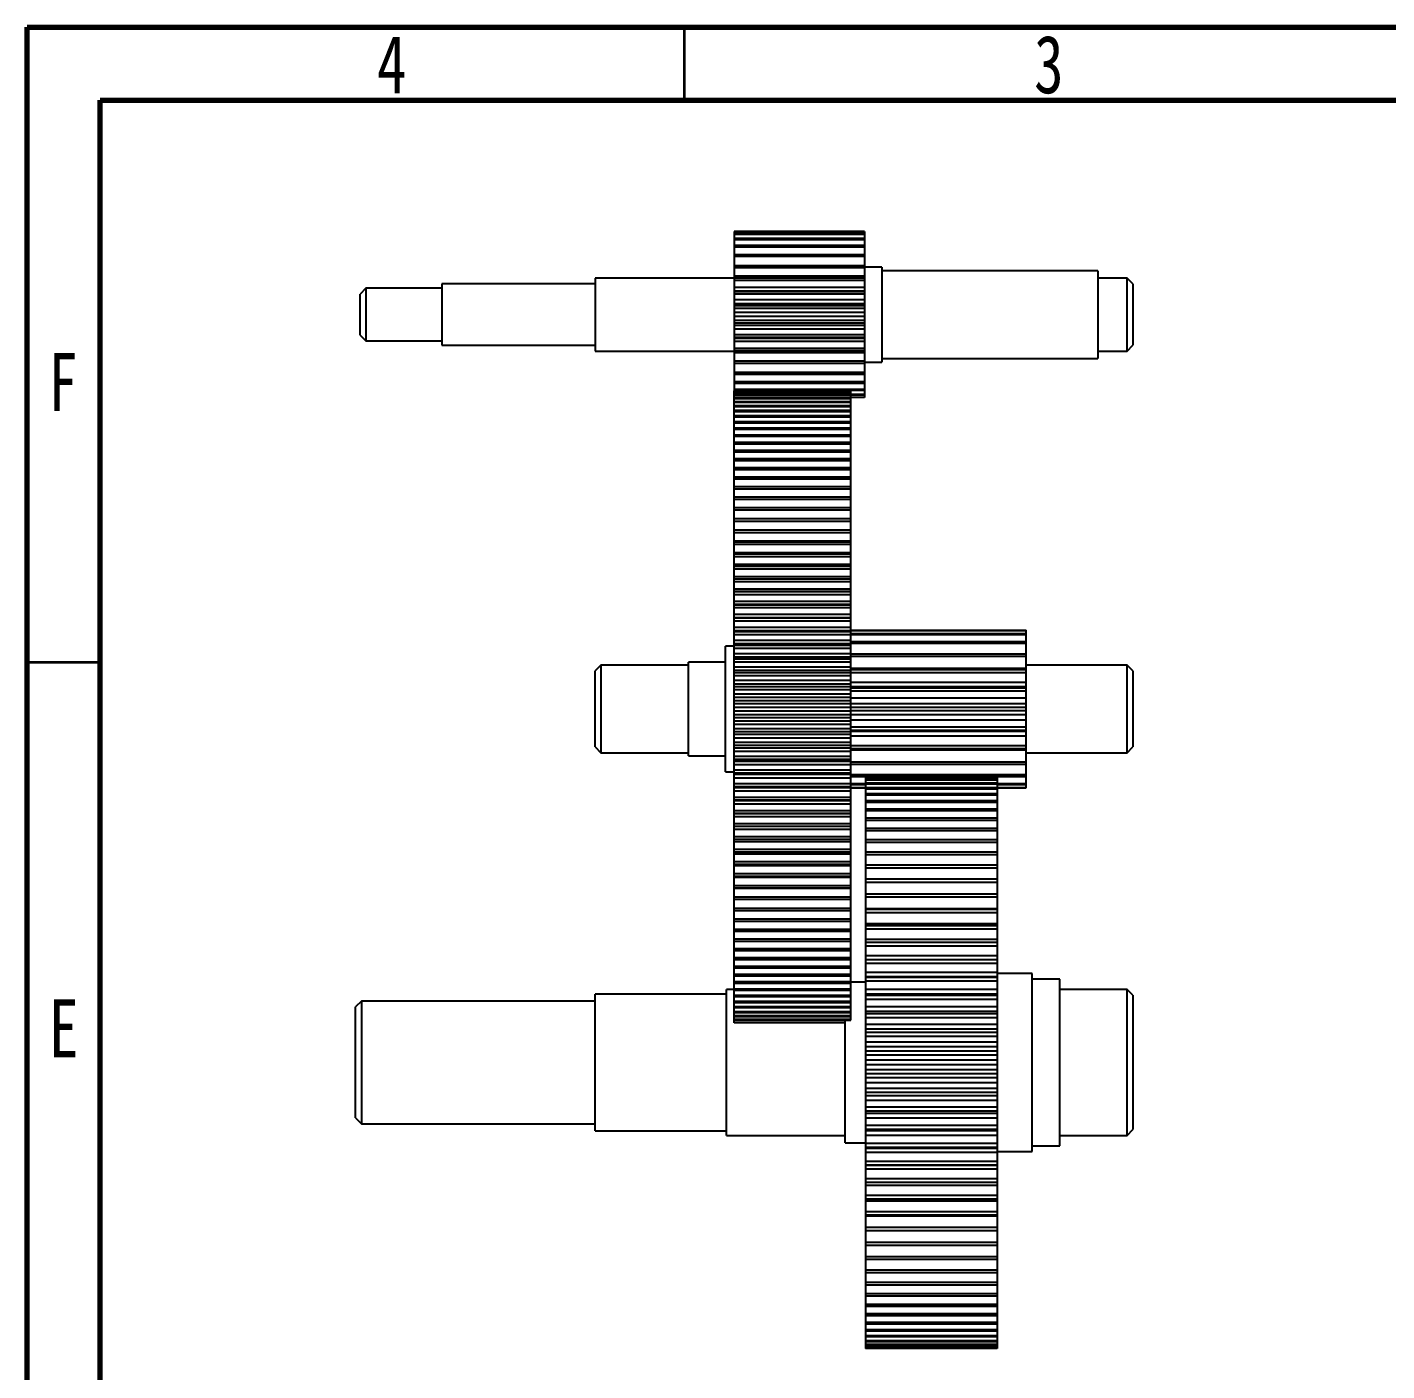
# Model space of a CAD drawing. Header units: millimetres. Extents: x 15 to 205, y 5 to 292.
# Drawn here: x 15 to 108.1, y 200 to 292 of the extents above; entities that cross this region are included whole.
import ezdxf

# ---------------------------------------------------------------- set-up
doc = ezdxf.new("R2010")
doc.units = ezdxf.units.MM
doc.styles.add('SLDTEXTSTYLE0', font='TXT', dxfattribs={"width": 0.75})

msp = doc.modelspace()

# ---------------------------------------------------------------- linework, layer by layer
at = {"color": 7, "linetype": 'Continuous', "lineweight": 70}
for p, q in [((15, 5), (15, 292)), ((15, 292), (205, 292)), ((20, 10), (20, 287)), ((20, 287), (200, 287))]:
    msp.add_line(p, q, dxfattribs=at)
at = {"color": 7, "linetype": 'Continuous', "lineweight": 35}
for p, q in [((60, 287), (60, 292)), ((20, 248.5), (15, 248.5))]:
    msp.add_line(p, q, dxfattribs=at)
at = {"color": 7, "linetype": 'Continuous', "lineweight": 25}
for p, q in [((72.33, 278.012), (63.41, 278.012)), ((63.41, 278.012), (63.41, 277.996)), ((72.33, 277.996), (63.41, 277.996)), ((63.41, 277.996), (63.41, 277.856)), ((72.33, 277.856), (63.41, 277.856)), ((63.41, 277.856), (63.41, 277.808)), ((72.33, 277.808), (63.41, 277.808)), ((63.41, 277.808), (63.41, 277.531)), ((72.33, 277.531), (63.41, 277.531)), ((63.41, 277.531), (63.41, 277.453)), ((72.33, 277.453), (63.41, 277.453)), ((63.41, 277.453), (63.41, 277.048)), ((72.33, 278.012), (72.33, 277.996)), ((72.33, 277.996), (72.33, 277.856)), ((72.33, 277.856), (72.33, 277.808)), ((72.33, 277.808), (72.33, 277.531)), ((72.33, 277.531), (72.33, 277.453)), ((72.33, 277.453), (72.33, 277.048)), ((72.33, 277.048), (63.41, 277.048)), ((63.41, 277.048), (63.41, 276.942)), ((72.33, 276.942), (63.41, 276.942)), ((63.41, 276.942), (63.41, 276.422)), ((72.33, 277.048), (72.33, 276.942)), ((72.33, 276.942), (72.33, 276.422)), ((72.33, 276.422), (63.41, 276.422)), ((63.41, 276.422), (63.41, 276.291)), ((72.33, 276.291), (63.41, 276.291)), ((63.41, 276.291), (63.41, 275.659)), ((72.33, 275.671), (63.41, 275.671)), ((63.41, 275.671), (63.41, 275.52)), ((72.33, 276.422), (72.33, 276.291)), ((72.33, 276.291), (72.33, 275.659)), ((72.33, 275.671), (72.33, 275.52)), ((73.53, 275.577), (72.33, 275.577)), ((73.53, 275.577), (73.53, 269.077)), ((63.41, 274.827), (53.89, 274.827)), ((53.89, 274.827), (53.89, 269.827)), ((72.33, 275.52), (63.41, 275.52)), ((63.41, 275.52), (63.41, 274.955)), ((72.33, 274.955), (63.41, 274.955)), ((63.41, 274.955), (63.41, 274.82)), ((72.33, 274.82), (63.41, 274.82)), ((63.41, 274.82), (63.41, 274.819)), ((72.33, 274.819), (63.41, 274.819)), ((63.41, 274.819), (63.41, 274.652)), ((72.33, 274.652), (63.41, 274.652)), ((63.41, 274.652), (63.41, 274.172)), ((72.33, 275.52), (72.33, 274.955)), ((72.33, 274.955), (72.33, 274.82)), ((72.33, 274.82), (72.33, 274.819)), ((72.33, 274.819), (72.33, 274.652)), ((72.33, 274.652), (72.33, 274.172)), ((88.31, 275.327), (73.53, 275.327)), ((88.31, 275.327), (88.31, 269.327)), ((90.31, 274.827), (88.31, 274.827)), ((90.71, 274.427), (90.31, 274.827)), ((90.31, 269.827), (90.31, 274.827)), ((38.19, 274.127), (37.79, 273.727)), ((37.79, 272.327), (37.79, 273.727)), ((43.39, 274.127), (38.19, 274.127)), ((38.19, 274.127), (38.19, 272.327)), ((53.89, 274.427), (43.39, 274.427)), ((43.39, 274.427), (43.39, 270.227)), ((72.33, 274.172), (63.41, 274.172)), ((63.41, 274.172), (63.41, 273.918)), ((72.33, 273.936), (63.41, 273.936)), ((63.41, 273.936), (63.41, 273.891)), ((72.33, 273.891), (63.41, 273.891)), ((63.41, 273.891), (63.41, 273.713)), ((72.33, 274.172), (72.33, 273.918)), ((72.33, 273.936), (72.33, 273.891)), ((72.33, 273.891), (72.33, 273.713)), ((90.71, 274.427), (90.71, 270.227)), ((72.33, 273.713), (63.41, 273.713)), ((63.41, 273.713), (63.41, 273.332)), ((72.33, 273.332), (63.41, 273.332)), ((63.41, 273.332), (63.41, 273.066)), ((72.33, 273.066), (63.41, 273.066)), ((63.41, 273.066), (63.41, 272.916)), ((72.33, 272.916), (63.41, 272.916)), ((63.41, 272.916), (63.41, 272.731)), ((72.33, 273.713), (72.33, 273.332)), ((72.33, 273.332), (72.33, 273.066)), ((72.33, 273.066), (72.33, 272.916)), ((72.33, 272.916), (72.33, 272.731)), ((37.79, 270.927), (37.79, 272.327)), ((38.19, 272.327), (38.19, 270.527)), ((72.33, 272.731), (63.41, 272.731)), ((63.41, 272.731), (63.41, 272.462)), ((72.33, 272.462), (63.41, 272.462)), ((63.41, 272.462), (63.41, 272.192)), ((72.33, 272.192), (63.41, 272.192)), ((63.41, 272.192), (63.41, 271.922)), ((72.33, 271.922), (63.41, 271.922)), ((63.41, 271.922), (63.41, 271.738)), ((72.33, 272.731), (72.33, 272.462)), ((72.33, 272.462), (72.33, 272.192)), ((72.33, 272.192), (72.33, 271.922)), ((72.33, 271.922), (72.33, 271.738)), ((37.79, 270.927), (38.19, 270.527)), ((72.33, 271.738), (63.41, 271.738)), ((63.41, 271.738), (63.41, 271.588)), ((72.33, 271.588), (63.41, 271.588)), ((63.41, 271.588), (63.41, 271.321)), ((72.33, 271.321), (63.41, 271.321)), ((63.41, 271.321), (63.41, 270.941)), ((72.33, 270.941), (63.41, 270.941)), ((63.41, 270.941), (63.41, 270.762)), ((72.33, 271.738), (72.33, 271.588)), ((72.33, 271.588), (72.33, 271.321)), ((72.33, 271.321), (72.33, 270.941)), ((72.33, 270.941), (72.33, 270.762)), ((38.19, 270.527), (43.39, 270.527)), ((43.39, 270.227), (53.89, 270.227)), ((72.33, 270.762), (63.41, 270.762)), ((63.41, 270.762), (63.41, 270.718)), ((63.41, 270.736), (63.41, 270.482)), ((63.41, 270.718), (72.33, 270.718)), ((72.33, 270.482), (63.41, 270.482)), ((63.41, 270.482), (63.41, 270.002)), ((72.33, 270.002), (63.41, 270.002)), ((63.41, 270.002), (63.41, 269.834)), ((72.33, 270.762), (72.33, 270.718)), ((72.33, 270.736), (72.33, 270.482)), ((72.33, 270.482), (72.33, 270.002)), ((72.33, 270.002), (72.33, 269.834)), ((90.31, 269.827), (90.71, 270.227)), ((53.89, 269.827), (63.41, 269.827)), ((63.41, 269.834), (72.33, 269.834)), ((72.33, 269.834), (63.41, 269.834)), ((63.41, 269.834), (63.41, 269.834)), ((63.41, 269.834), (63.41, 269.698)), ((72.33, 269.698), (63.41, 269.698)), ((63.41, 269.698), (63.41, 269.134)), ((72.33, 269.134), (63.41, 269.134)), ((63.41, 269.134), (63.41, 268.982)), ((72.33, 269.834), (72.33, 269.834)), ((72.33, 269.834), (72.33, 269.698)), ((72.33, 269.698), (72.33, 269.134)), ((72.33, 269.134), (72.33, 268.982)), ((72.33, 269.077), (73.53, 269.077)), ((73.53, 269.327), (88.31, 269.327)), ((88.31, 269.827), (90.31, 269.827)), ((63.41, 268.995), (63.41, 268.362)), ((72.33, 268.982), (63.41, 268.982)), ((72.33, 268.362), (63.41, 268.362)), ((63.41, 268.362), (63.41, 268.231)), ((72.33, 268.231), (63.41, 268.231)), ((63.41, 268.231), (63.41, 267.711)), ((72.33, 268.995), (72.33, 268.362)), ((72.33, 268.362), (72.33, 268.231)), ((72.33, 268.231), (72.33, 267.711)), ((72.33, 267.711), (63.41, 267.711)), ((63.41, 267.711), (63.41, 267.605)), ((72.33, 267.605), (63.41, 267.605)), ((63.41, 267.605), (63.41, 267.201)), ((72.33, 267.201), (63.41, 267.201)), ((63.41, 267.201), (63.41, 267.122)), ((72.33, 267.711), (72.33, 267.605)), ((72.33, 267.605), (72.33, 267.201)), ((72.33, 267.201), (72.33, 267.122)), ((72.33, 267.122), (63.41, 267.122)), ((63.41, 267.108), (71.41, 267.108)), ((63.41, 267.085), (63.41, 267.108)), ((63.41, 267.085), (71.41, 267.085)), ((63.41, 266.987), (63.41, 267.085)), ((63.41, 266.987), (71.41, 266.987)), ((63.41, 266.956), (63.41, 266.987)), ((63.41, 266.956), (71.41, 266.956)), ((63.41, 266.826), (63.41, 266.956)), ((63.41, 266.826), (71.41, 266.826)), ((63.41, 266.786), (63.41, 266.826)), ((63.41, 266.786), (71.41, 266.786)), ((63.41, 266.623), (63.41, 266.786)), ((63.41, 266.623), (71.41, 266.623)), ((63.41, 266.574), (63.41, 266.623)), ((63.41, 266.574), (71.41, 266.574)), ((63.41, 266.385), (63.41, 266.574)), ((63.41, 266.38), (71.41, 266.38)), ((63.41, 266.323), (63.41, 266.38)), ((63.41, 266.323), (71.41, 266.323)), ((63.41, 266.074), (63.41, 266.323)), ((71.41, 267.085), (71.41, 267.108)), ((71.41, 266.987), (71.41, 267.085)), ((71.41, 266.956), (71.41, 266.987)), ((71.41, 266.826), (71.41, 266.956)), ((72.33, 266.846), (71.41, 266.846)), ((71.41, 266.786), (71.41, 266.826)), ((72.33, 266.798), (71.41, 266.798)), ((71.41, 266.623), (71.41, 266.786)), ((72.33, 266.657), (71.41, 266.657)), ((72.33, 266.641), (71.41, 266.641)), ((71.41, 266.574), (71.41, 266.623)), ((71.41, 266.38), (71.41, 266.574)), ((71.41, 266.323), (71.41, 266.38)), ((71.41, 266.097), (71.41, 266.323)), ((72.33, 267.122), (72.33, 266.846)), ((72.33, 266.846), (72.33, 266.798)), ((72.33, 266.798), (72.33, 266.657)), ((72.33, 266.657), (72.33, 266.641)), ((63.41, 266.097), (71.41, 266.097)), ((63.41, 266.031), (63.41, 266.097)), ((63.41, 266.031), (71.41, 266.031)), ((63.41, 265.775), (63.41, 266.031)), ((63.41, 265.775), (71.41, 265.775)), ((63.41, 265.7), (63.41, 265.775)), ((63.41, 265.7), (71.41, 265.7)), ((63.41, 265.413), (63.41, 265.7)), ((63.41, 265.413), (71.41, 265.413)), ((63.41, 265.33), (63.41, 265.413)), ((71.41, 266.031), (71.41, 266.097)), ((71.41, 265.775), (71.41, 266.031)), ((71.41, 265.7), (71.41, 265.775)), ((71.41, 265.413), (71.41, 265.7)), ((71.41, 265.33), (71.41, 265.413)), ((63.41, 265.33), (71.41, 265.33)), ((63.41, 264.982), (63.41, 265.33)), ((63.41, 265.014), (71.41, 265.014)), ((63.41, 264.922), (63.41, 265.014)), ((63.41, 264.922), (71.41, 264.922)), ((63.41, 264.576), (63.41, 264.922)), ((63.41, 264.576), (71.41, 264.576)), ((63.41, 264.477), (63.41, 264.576)), ((63.41, 264.477), (71.41, 264.477)), ((63.41, 264.103), (63.41, 264.477)), ((71.41, 265.014), (71.41, 265.33)), ((71.41, 264.922), (71.41, 265.014)), ((71.41, 264.576), (71.41, 264.922)), ((71.41, 264.477), (71.41, 264.576)), ((71.41, 264.103), (71.41, 264.477)), ((63.41, 264.103), (71.41, 264.103)), ((63.41, 263.996), (63.41, 264.103)), ((63.41, 263.996), (71.41, 263.996)), ((63.41, 263.593), (63.41, 263.996)), ((63.41, 263.593), (71.41, 263.593)), ((63.41, 263.478), (63.41, 263.593)), ((63.41, 263.478), (71.41, 263.478)), ((63.41, 263.049), (63.41, 263.478)), ((71.41, 263.996), (71.41, 264.103)), ((71.41, 263.593), (71.41, 263.996)), ((71.41, 263.478), (71.41, 263.593)), ((71.41, 263.049), (71.41, 263.478)), ((63.41, 263.049), (71.41, 263.049)), ((63.41, 262.927), (63.41, 263.049)), ((63.41, 262.927), (71.41, 262.927)), ((63.41, 262.471), (63.41, 262.927)), ((71.41, 262.927), (71.41, 263.049)), ((71.41, 262.471), (71.41, 262.927)), ((63.41, 262.471), (71.41, 262.471)), ((63.41, 262.342), (63.41, 262.471)), ((63.41, 262.342), (71.41, 262.342)), ((63.41, 261.86), (63.41, 262.342)), ((63.41, 261.86), (71.41, 261.86)), ((63.41, 261.724), (63.41, 261.86)), ((63.41, 261.724), (71.41, 261.724)), ((63.41, 261.218), (63.41, 261.724)), ((71.41, 262.342), (71.41, 262.471)), ((71.41, 261.86), (71.41, 262.342)), ((71.41, 261.724), (71.41, 261.86)), ((71.41, 261.218), (71.41, 261.724)), ((63.41, 261.218), (71.41, 261.218)), ((63.41, 261.075), (63.41, 261.218)), ((63.41, 261.075), (71.41, 261.075)), ((63.41, 260.545), (63.41, 261.075)), ((71.41, 261.075), (71.41, 261.218)), ((71.41, 260.545), (71.41, 261.075)), ((63.41, 260.545), (71.41, 260.545)), ((63.41, 260.396), (63.41, 260.545)), ((63.41, 260.396), (71.41, 260.396)), ((63.41, 259.844), (63.41, 260.396)), ((63.41, 259.844), (71.41, 259.844)), ((63.41, 259.689), (63.41, 259.844)), ((71.41, 260.396), (71.41, 260.545)), ((71.41, 259.844), (71.41, 260.396)), ((71.41, 259.689), (71.41, 259.844)), ((63.41, 259.689), (71.41, 259.689)), ((63.41, 259.115), (63.41, 259.689)), ((63.41, 259.115), (71.41, 259.115)), ((63.41, 258.954), (63.41, 259.115)), ((63.41, 258.954), (71.41, 258.954)), ((63.41, 258.343), (63.41, 258.954)), ((71.41, 259.115), (71.41, 259.689)), ((71.41, 258.954), (71.41, 259.115)), ((71.41, 258.343), (71.41, 258.954)), ((63.41, 258.359), (71.41, 258.359)), ((63.41, 258.193), (63.41, 258.359)), ((63.41, 258.193), (71.41, 258.193)), ((63.41, 257.6), (63.41, 258.193)), ((71.41, 258.193), (71.41, 258.359)), ((71.41, 257.6), (71.41, 258.193)), ((63.41, 257.6), (71.41, 257.6)), ((63.41, 257.579), (71.41, 257.579)), ((63.41, 257.408), (63.41, 257.579)), ((63.41, 257.408), (71.41, 257.408)), ((63.41, 256.833), (63.41, 257.408)), ((71.41, 257.408), (71.41, 257.579)), ((71.41, 256.833), (71.41, 257.408)), ((63.41, 256.833), (71.41, 256.833)), ((63.41, 256.776), (63.41, 256.833)), ((63.41, 256.776), (71.41, 256.776)), ((63.41, 256.6), (63.41, 256.776)), ((63.41, 256.6), (71.41, 256.6)), ((63.41, 256.044), (63.41, 256.6)), ((63.41, 256.044), (71.41, 256.044)), ((63.41, 255.951), (63.41, 256.044)), ((71.41, 256.776), (71.41, 256.833)), ((71.41, 256.6), (71.41, 256.776)), ((71.41, 256.044), (71.41, 256.6)), ((71.41, 255.951), (71.41, 256.044)), ((63.41, 255.951), (71.41, 255.951)), ((63.41, 255.77), (63.41, 255.951)), ((63.41, 255.77), (71.41, 255.77)), ((63.41, 255.234), (63.41, 255.77)), ((63.41, 255.234), (71.41, 255.234)), ((63.41, 255.105), (63.41, 255.234)), ((63.41, 255.105), (71.41, 255.105)), ((63.41, 254.92), (63.41, 255.105)), ((71.41, 255.77), (71.41, 255.951)), ((71.41, 255.234), (71.41, 255.77)), ((71.41, 255.105), (71.41, 255.234)), ((71.41, 254.92), (71.41, 255.105)), ((63.41, 254.92), (71.41, 254.92)), ((63.41, 254.406), (63.41, 254.92)), ((63.41, 254.406), (71.41, 254.406)), ((63.41, 254.241), (63.41, 254.406)), ((63.41, 254.241), (71.41, 254.241)), ((63.41, 254.052), (63.41, 254.241)), ((71.41, 254.406), (71.41, 254.92)), ((71.41, 254.241), (71.41, 254.406)), ((71.41, 254.052), (71.41, 254.241)), ((63.41, 254.052), (71.41, 254.052)), ((63.41, 253.561), (63.41, 254.052)), ((63.41, 253.561), (71.41, 253.561)), ((63.41, 253.337), (63.41, 253.561)), ((71.41, 253.361), (63.41, 253.361)), ((63.41, 253.36), (63.41, 253.361)), ((63.41, 253.36), (71.41, 253.36)), ((63.41, 253.168), (63.41, 253.36)), ((71.41, 253.561), (71.41, 254.052)), ((71.41, 253.337), (71.41, 253.561)), ((71.41, 253.36), (71.41, 253.361)), ((71.41, 253.168), (71.41, 253.36)), ((63.41, 253.168), (71.41, 253.168)), ((63.41, 252.7), (63.41, 253.168)), ((63.41, 252.7), (71.41, 252.7)), ((63.41, 252.472), (63.41, 252.7)), ((71.41, 252.476), (63.41, 252.476)), ((63.41, 252.464), (63.41, 252.476)), ((63.41, 252.464), (71.41, 252.464)), ((63.41, 252.269), (63.41, 252.464)), ((71.41, 252.7), (71.41, 253.168)), ((71.41, 252.472), (71.41, 252.7)), ((71.41, 252.464), (71.41, 252.476)), ((71.41, 252.269), (71.41, 252.464)), ((63.41, 252.269), (71.41, 252.269)), ((63.41, 251.824), (63.41, 252.269)), ((63.41, 251.824), (71.41, 251.824)), ((63.41, 251.594), (63.41, 251.824)), ((63.41, 251.594), (71.41, 251.594)), ((63.41, 251.554), (63.41, 251.594)), ((63.41, 251.554), (71.41, 251.554)), ((63.41, 251.356), (63.41, 251.554)), ((71.41, 251.824), (71.41, 252.269)), ((71.41, 251.594), (71.41, 251.824)), ((71.41, 251.554), (71.41, 251.594)), ((71.41, 251.356), (71.41, 251.554)), ((63.41, 251.356), (71.41, 251.356)), ((63.41, 250.937), (63.41, 251.356)), ((63.41, 250.937), (71.41, 250.937)), ((63.41, 250.703), (63.41, 250.937)), ((63.41, 250.703), (71.41, 250.703)), ((63.41, 250.632), (63.41, 250.703)), ((63.41, 250.632), (71.41, 250.632)), ((63.41, 250.432), (63.41, 250.632)), ((71.41, 250.937), (71.41, 251.356)), ((71.41, 250.703), (71.41, 250.937)), ((71.41, 250.722), (83.41, 250.722)), ((71.41, 250.708), (83.41, 250.708)), ((71.41, 250.632), (71.41, 250.703)), ((71.41, 250.432), (71.41, 250.632)), ((71.41, 250.497), (83.41, 250.497)), ((83.41, 250.708), (83.41, 250.722)), ((83.41, 250.497), (83.41, 250.708)), ((83.41, 250.426), (83.41, 250.497)), ((63.41, 249.627), (62.81, 249.627)), ((62.81, 241.027), (62.81, 249.627)), ((63.41, 250.432), (71.41, 250.432)), ((63.41, 250.039), (63.41, 250.432)), ((63.41, 250.039), (71.41, 250.039)), ((63.41, 249.803), (63.41, 250.039)), ((63.41, 249.803), (71.41, 249.803)), ((63.41, 249.7), (63.41, 249.803)), ((63.41, 249.7), (71.41, 249.7)), ((63.41, 249.498), (63.41, 249.7)), ((71.41, 250.039), (71.41, 250.432)), ((71.41, 250.426), (83.41, 250.426)), ((71.41, 249.803), (71.41, 250.039)), ((71.41, 249.947), (83.41, 249.947)), ((71.41, 249.823), (83.41, 249.823)), ((71.41, 249.7), (71.41, 249.803)), ((71.41, 249.498), (71.41, 249.7)), ((83.41, 249.947), (83.41, 250.426)), ((83.41, 249.823), (83.41, 249.947)), ((83.41, 249.106), (83.41, 249.823)), ((63.41, 249.498), (71.41, 249.498)), ((63.41, 249.131), (63.41, 249.498)), ((63.41, 249.131), (71.41, 249.131)), ((63.41, 248.893), (63.41, 249.131)), ((63.41, 248.893), (71.41, 248.893)), ((63.41, 248.76), (63.41, 248.893)), ((63.41, 248.76), (71.41, 248.76)), ((63.41, 248.556), (63.41, 248.76)), ((71.41, 249.131), (71.41, 249.498)), ((71.41, 248.893), (71.41, 249.131)), ((71.41, 249.106), (83.41, 249.106)), ((71.41, 248.939), (83.41, 248.939)), ((71.41, 248.76), (71.41, 248.893)), ((71.41, 248.556), (71.41, 248.76)), ((83.41, 248.939), (83.41, 249.106)), ((83.41, 248.122), (83.41, 248.939)), ((54.29, 248.327), (53.89, 247.927)), ((53.89, 242.727), (53.89, 247.927)), ((60.29, 248.327), (54.29, 248.327)), ((54.29, 248.327), (54.29, 242.327)), ((62.81, 248.527), (60.29, 248.527)), ((60.29, 242.127), (60.29, 248.527)), ((63.41, 248.556), (71.41, 248.556)), ((63.41, 248.217), (63.41, 248.556)), ((63.41, 248.217), (71.41, 248.217)), ((63.41, 247.977), (63.41, 248.217)), ((63.41, 247.977), (71.41, 247.977)), ((63.41, 247.813), (63.41, 247.977)), ((63.41, 247.813), (71.41, 247.813)), ((63.41, 247.608), (63.41, 247.813)), ((71.41, 248.217), (71.41, 248.556)), ((71.41, 247.977), (71.41, 248.217)), ((71.41, 248.122), (83.41, 248.122)), ((83.41, 248.029), (71.41, 248.029)), ((71.41, 248.029), (83.41, 248.029)), ((71.41, 247.813), (71.41, 247.977)), ((71.41, 247.827), (83.41, 247.827)), ((71.41, 247.608), (71.41, 247.813)), ((90.31, 248.327), (83.41, 248.327)), ((83.41, 248.029), (83.41, 248.122)), ((83.41, 247.827), (83.41, 248.029)), ((83.41, 247.158), (83.41, 247.827)), ((90.71, 247.927), (90.31, 248.327)), ((90.31, 242.327), (90.31, 248.327)), ((90.71, 247.927), (90.71, 242.727)), ((63.41, 247.608), (71.41, 247.608)), ((63.41, 247.297), (63.41, 247.608)), ((63.41, 247.297), (71.41, 247.297)), ((63.41, 247.056), (63.41, 247.297)), ((63.41, 247.056), (71.41, 247.056)), ((63.41, 246.862), (63.41, 247.056)), ((63.41, 246.862), (71.41, 246.862)), ((63.41, 246.656), (63.41, 246.862)), ((71.41, 247.297), (71.41, 247.608)), ((71.41, 247.056), (71.41, 247.297)), ((71.41, 247.158), (83.41, 247.158)), ((71.41, 246.862), (71.41, 247.056)), ((71.41, 246.656), (71.41, 246.862)), ((83.41, 246.851), (71.41, 246.851)), ((71.41, 246.781), (83.41, 246.781)), ((83.41, 246.851), (83.41, 247.158)), ((83.41, 246.781), (83.41, 246.851)), ((83.41, 246.558), (83.41, 246.781)), ((63.41, 246.656), (71.41, 246.656)), ((63.41, 246.373), (63.41, 246.656)), ((63.41, 246.373), (71.41, 246.373)), ((63.41, 246.132), (63.41, 246.373)), ((63.41, 246.132), (71.41, 246.132)), ((63.41, 245.908), (63.41, 246.132)), ((63.41, 245.908), (71.41, 245.908)), ((63.41, 245.701), (63.41, 245.908)), ((71.41, 246.373), (71.41, 246.656)), ((71.41, 246.558), (83.41, 246.558)), ((71.41, 246.132), (71.41, 246.373)), ((71.41, 245.908), (71.41, 246.132)), ((71.41, 246.078), (83.41, 246.078)), ((71.41, 245.701), (71.41, 245.908)), ((83.41, 246.078), (83.41, 246.558)), ((83.41, 245.703), (83.41, 246.078)), ((63.41, 245.701), (71.41, 245.701)), ((63.41, 245.448), (63.41, 245.701)), ((63.41, 245.448), (71.41, 245.448)), ((63.41, 245.206), (63.41, 245.448)), ((63.41, 245.206), (71.41, 245.206)), ((63.41, 244.952), (63.41, 245.206)), ((63.41, 244.952), (71.41, 244.952)), ((63.41, 244.746), (63.41, 244.952)), ((71.41, 245.703), (83.41, 245.703)), ((71.41, 245.448), (71.41, 245.701)), ((71.41, 245.206), (71.41, 245.448)), ((71.41, 245.442), (83.41, 245.442)), ((71.41, 245.212), (83.41, 245.212)), ((71.41, 244.952), (71.41, 245.206)), ((71.41, 244.746), (71.41, 244.952)), ((71.41, 244.951), (83.41, 244.951)), ((83.41, 245.442), (83.41, 245.703)), ((83.41, 245.212), (83.41, 245.442)), ((83.41, 244.951), (83.41, 245.212)), ((83.41, 244.576), (83.41, 244.951)), ((63.41, 244.746), (71.41, 244.746)), ((63.41, 244.522), (63.41, 244.746)), ((63.41, 244.522), (71.41, 244.522)), ((63.41, 244.28), (63.41, 244.522)), ((63.41, 244.28), (71.41, 244.28)), ((63.41, 243.997), (63.41, 244.28)), ((63.41, 243.997), (71.41, 243.997)), ((63.41, 243.792), (63.41, 243.997)), ((71.41, 244.522), (71.41, 244.746)), ((71.41, 244.576), (83.41, 244.576)), ((71.41, 244.28), (71.41, 244.522)), ((71.41, 243.997), (71.41, 244.28)), ((71.41, 244.096), (83.41, 244.096)), ((71.41, 243.792), (71.41, 243.997)), ((83.41, 244.096), (83.41, 244.576)), ((83.41, 243.873), (83.41, 244.096)), ((63.41, 243.792), (71.41, 243.792)), ((63.41, 243.597), (63.41, 243.792)), ((63.41, 243.597), (71.41, 243.597)), ((63.41, 243.357), (63.41, 243.597)), ((63.41, 243.357), (71.41, 243.357)), ((63.41, 243.045), (63.41, 243.357)), ((63.41, 243.045), (71.41, 243.045)), ((63.41, 242.84), (63.41, 243.045)), ((71.41, 243.873), (83.41, 243.873)), ((71.41, 243.802), (83.41, 243.802)), ((71.41, 243.597), (71.41, 243.792)), ((71.41, 243.357), (71.41, 243.597)), ((71.41, 243.496), (83.41, 243.496)), ((71.41, 243.045), (71.41, 243.357)), ((71.41, 242.84), (71.41, 243.045)), ((83.41, 243.802), (83.41, 243.873)), ((83.41, 243.496), (83.41, 243.802)), ((83.41, 242.827), (83.41, 243.496)), ((53.89, 242.727), (54.29, 242.327)), ((54.29, 242.327), (60.29, 242.327)), ((60.29, 242.127), (62.81, 242.127)), ((63.41, 242.84), (71.41, 242.84)), ((63.41, 242.676), (63.41, 242.84)), ((63.41, 242.676), (71.41, 242.676)), ((63.41, 242.437), (63.41, 242.676)), ((63.41, 242.437), (71.41, 242.437)), ((63.41, 242.097), (63.41, 242.437)), ((63.41, 242.097), (71.41, 242.097)), ((63.41, 241.893), (63.41, 242.097)), ((71.41, 242.676), (71.41, 242.84)), ((71.41, 242.827), (83.41, 242.827)), ((71.41, 242.437), (71.41, 242.676)), ((71.41, 242.625), (83.41, 242.625)), ((71.41, 242.625), (83.41, 242.625)), ((71.41, 242.531), (83.41, 242.531)), ((71.41, 242.097), (71.41, 242.437)), ((71.41, 241.893), (71.41, 242.097)), ((83.41, 242.625), (83.41, 242.827)), ((83.41, 242.531), (83.41, 242.625)), ((83.41, 241.715), (83.41, 242.531)), ((83.41, 242.327), (90.31, 242.327)), ((90.31, 242.327), (90.71, 242.727)), ((63.41, 241.893), (71.41, 241.893)), ((63.41, 241.76), (63.41, 241.893)), ((63.41, 241.76), (71.41, 241.76)), ((63.41, 241.522), (63.41, 241.76)), ((63.41, 241.522), (71.41, 241.522)), ((63.41, 241.155), (63.41, 241.522)), ((63.41, 241.155), (71.41, 241.155)), ((63.41, 240.953), (63.41, 241.155)), ((71.41, 241.76), (71.41, 241.893)), ((71.41, 241.522), (71.41, 241.76)), ((71.41, 241.715), (83.41, 241.715)), ((71.41, 241.547), (83.41, 241.547)), ((71.41, 241.155), (71.41, 241.522)), ((71.41, 240.953), (71.41, 241.155)), ((83.41, 241.547), (83.41, 241.715)), ((83.41, 240.83), (83.41, 241.547)), ((62.81, 241.027), (63.41, 241.027)), ((63.41, 240.953), (71.41, 240.953)), ((63.41, 240.851), (63.41, 240.953)), ((63.41, 240.851), (71.41, 240.851)), ((63.41, 240.615), (63.41, 240.851)), ((63.41, 240.615), (71.41, 240.615)), ((63.41, 240.222), (63.41, 240.615)), ((63.41, 240.222), (71.41, 240.222)), ((63.41, 240.021), (63.41, 240.222)), ((71.41, 240.851), (71.41, 240.953)), ((71.41, 240.615), (71.41, 240.851)), ((71.41, 240.83), (83.41, 240.83)), ((71.41, 240.707), (83.41, 240.707)), ((71.41, 240.222), (71.41, 240.615)), ((71.41, 240.228), (72.41, 240.228)), ((71.41, 240.021), (71.41, 240.222)), ((72.41, 240.645), (72.41, 240.619)), ((81.41, 240.619), (72.41, 240.619)), ((72.41, 240.619), (72.41, 240.487)), ((81.41, 240.487), (72.41, 240.487)), ((72.41, 240.487), (72.41, 240.442)), ((81.41, 240.442), (72.41, 240.442)), ((72.41, 240.442), (72.41, 240.245)), ((81.41, 240.245), (72.41, 240.245)), ((72.41, 240.245), (72.41, 240.183)), ((81.41, 240.645), (81.41, 240.619)), ((81.41, 240.619), (81.41, 240.487)), ((81.41, 240.487), (81.41, 240.442)), ((81.41, 240.442), (81.41, 240.245)), ((81.41, 240.245), (81.41, 240.183)), ((81.41, 240.228), (83.41, 240.228)), ((83.41, 240.707), (83.41, 240.83)), ((83.41, 240.228), (83.41, 240.707)), ((83.41, 240.157), (83.41, 240.228)), ((63.41, 240.021), (71.41, 240.021)), ((63.41, 239.95), (63.41, 240.021)), ((63.41, 239.95), (71.41, 239.95)), ((63.41, 239.717), (63.41, 239.95)), ((63.41, 239.717), (71.41, 239.717)), ((63.41, 239.298), (63.41, 239.717)), ((63.41, 239.298), (71.41, 239.298)), ((63.41, 239.1), (63.41, 239.298)), ((71.41, 240.157), (72.41, 240.157)), ((71.41, 239.95), (71.41, 240.021)), ((71.41, 239.717), (71.41, 239.95)), ((71.41, 239.946), (72.41, 239.946)), ((71.41, 239.931), (72.41, 239.931)), ((71.41, 239.298), (71.41, 239.717)), ((71.41, 239.1), (71.41, 239.298)), ((81.41, 240.183), (72.41, 240.183)), ((72.41, 240.183), (72.41, 239.922)), ((81.41, 239.922), (72.41, 239.922)), ((72.41, 239.922), (72.41, 239.843)), ((81.41, 239.843), (72.41, 239.843)), ((72.41, 239.843), (72.41, 239.498)), ((81.41, 239.518), (72.41, 239.518)), ((72.41, 239.518), (72.41, 239.422)), ((81.41, 239.422), (72.41, 239.422)), ((72.41, 239.422), (72.41, 239.036)), ((81.41, 240.183), (81.41, 239.922)), ((81.41, 240.157), (83.41, 240.157)), ((81.41, 239.946), (83.41, 239.946)), ((81.41, 239.931), (83.41, 239.931)), ((81.41, 239.922), (81.41, 239.843)), ((81.41, 239.843), (81.41, 239.518)), ((81.41, 239.518), (81.41, 239.422)), ((81.41, 239.422), (81.41, 239.036)), ((83.41, 239.946), (83.41, 240.157)), ((83.41, 239.931), (83.41, 239.946)), ((63.41, 239.1), (71.41, 239.1)), ((63.41, 239.06), (63.41, 239.1)), ((63.41, 239.06), (71.41, 239.06)), ((63.41, 238.829), (63.41, 239.06)), ((63.41, 238.829), (71.41, 238.829)), ((63.41, 238.385), (63.41, 238.829)), ((63.41, 238.385), (71.41, 238.385)), ((63.41, 238.19), (63.41, 238.385)), ((71.41, 239.06), (71.41, 239.1)), ((71.41, 238.829), (71.41, 239.06)), ((71.41, 238.385), (71.41, 238.829)), ((71.41, 238.19), (71.41, 238.385)), ((81.41, 239.036), (72.41, 239.036)), ((72.41, 239.036), (72.41, 238.923)), ((81.41, 238.923), (72.41, 238.923)), ((72.41, 238.923), (72.41, 238.465)), ((81.41, 238.476), (72.41, 238.476)), ((72.41, 238.476), (72.41, 238.348)), ((81.41, 238.348), (72.41, 238.348)), ((72.41, 238.348), (72.41, 237.843)), ((81.41, 239.036), (81.41, 238.923)), ((81.41, 238.923), (81.41, 238.476)), ((81.41, 238.476), (81.41, 238.348)), ((81.41, 238.348), (81.41, 237.843)), ((63.41, 238.19), (71.41, 238.19)), ((63.41, 238.177), (63.41, 238.19)), ((63.41, 237.954), (63.41, 238.181)), ((63.41, 238.177), (71.41, 238.177)), ((63.41, 237.954), (71.41, 237.954)), ((63.41, 237.486), (63.41, 237.954)), ((63.41, 237.486), (71.41, 237.486)), ((63.41, 237.293), (63.41, 237.486)), ((71.41, 238.177), (71.41, 238.19)), ((71.41, 237.954), (71.41, 238.181)), ((71.41, 237.486), (71.41, 237.954)), ((71.41, 237.293), (71.41, 237.486)), ((81.41, 237.843), (72.41, 237.843)), ((72.41, 237.843), (72.41, 237.699)), ((81.41, 237.699), (72.41, 237.699)), ((72.41, 237.699), (72.41, 237.138)), ((81.41, 237.843), (81.41, 237.699)), ((81.41, 237.699), (81.41, 237.138)), ((63.41, 237.093), (63.41, 237.316)), ((63.41, 237.293), (71.41, 237.293)), ((63.41, 237.293), (71.41, 237.293)), ((63.41, 237.293), (63.41, 237.293)), ((63.41, 237.093), (71.41, 237.093)), ((63.41, 236.601), (63.41, 237.093)), ((63.41, 236.601), (71.41, 236.601)), ((63.41, 236.412), (63.41, 236.601)), ((71.41, 237.093), (71.41, 237.316)), ((71.41, 237.293), (71.41, 237.293)), ((71.41, 236.601), (71.41, 237.093)), ((71.41, 236.412), (71.41, 236.601)), ((81.41, 237.138), (72.41, 237.138)), ((72.41, 237.138), (72.41, 236.979)), ((81.41, 236.979), (72.41, 236.979)), ((72.41, 236.979), (72.41, 236.364)), ((81.41, 237.138), (81.41, 236.979)), ((81.41, 236.979), (81.41, 236.364)), ((63.41, 236.412), (71.41, 236.412)), ((63.41, 236.247), (63.41, 236.412)), ((63.41, 236.247), (71.41, 236.247)), ((63.41, 235.733), (63.41, 236.247)), ((63.41, 235.733), (71.41, 235.733)), ((63.41, 235.548), (63.41, 235.733)), ((63.41, 235.548), (71.41, 235.548)), ((63.41, 235.419), (63.41, 235.548)), ((71.41, 236.247), (71.41, 236.412)), ((71.41, 235.733), (71.41, 236.247)), ((71.41, 235.548), (71.41, 235.733)), ((71.41, 235.419), (71.41, 235.548)), ((81.41, 236.364), (72.41, 236.364)), ((72.41, 236.364), (72.41, 236.191)), ((81.41, 236.191), (72.41, 236.191)), ((72.41, 236.191), (72.41, 235.525)), ((81.41, 236.364), (81.41, 236.191)), ((81.41, 236.191), (81.41, 235.525)), ((63.41, 235.419), (71.41, 235.419)), ((63.41, 234.884), (63.41, 235.419)), ((63.41, 234.884), (71.41, 234.884)), ((63.41, 234.703), (63.41, 234.884)), ((63.41, 234.703), (71.41, 234.703)), ((63.41, 234.61), (63.41, 234.703)), ((71.41, 234.884), (71.41, 235.419)), ((71.41, 234.703), (71.41, 234.884)), ((71.41, 234.61), (71.41, 234.703)), ((81.41, 235.525), (72.41, 235.525)), ((72.41, 235.525), (72.41, 235.338)), ((81.41, 235.338), (72.41, 235.338)), ((72.41, 235.338), (72.41, 234.625)), ((81.41, 234.625), (72.41, 234.625)), ((72.41, 234.625), (72.41, 234.425)), ((81.41, 235.525), (81.41, 235.338)), ((81.41, 235.338), (81.41, 234.625)), ((81.41, 234.625), (81.41, 234.425)), ((63.41, 234.61), (71.41, 234.61)), ((63.41, 234.054), (63.41, 234.61)), ((63.41, 234.054), (71.41, 234.054)), ((63.41, 233.878), (63.41, 234.054)), ((63.41, 233.878), (71.41, 233.878)), ((63.41, 233.821), (63.41, 233.878)), ((63.41, 233.821), (71.41, 233.821)), ((63.41, 233.246), (63.41, 233.821)), ((71.41, 234.054), (71.41, 234.61)), ((71.41, 233.878), (71.41, 234.054)), ((71.41, 233.821), (71.41, 233.878)), ((71.41, 233.246), (71.41, 233.821)), ((81.41, 234.425), (72.41, 234.425)), ((72.41, 234.425), (72.41, 233.666)), ((81.41, 234.425), (81.41, 233.666)), ((63.41, 233.246), (71.41, 233.246)), ((63.41, 233.074), (63.41, 233.246)), ((63.41, 233.074), (71.41, 233.074)), ((63.41, 233.054), (71.41, 233.054)), ((63.41, 232.46), (63.41, 233.054)), ((71.41, 233.074), (71.41, 233.246)), ((71.41, 232.46), (71.41, 233.054)), ((81.41, 233.666), (72.41, 233.666)), ((72.41, 233.666), (72.41, 233.455)), ((81.41, 233.455), (72.41, 233.455)), ((72.41, 233.455), (72.41, 232.64)), ((81.41, 233.666), (81.41, 233.455)), ((81.41, 233.455), (81.41, 232.64)), ((63.41, 232.46), (71.41, 232.46)), ((63.41, 232.294), (63.41, 232.46)), ((63.41, 231.7), (63.41, 232.31)), ((63.41, 232.294), (71.41, 232.294)), ((71.41, 232.294), (71.41, 232.46)), ((71.41, 231.7), (71.41, 232.31)), ((81.41, 232.654), (72.41, 232.654)), ((72.41, 232.654), (72.41, 232.432)), ((81.41, 232.432), (72.41, 232.432)), ((72.41, 232.432), (72.41, 231.651)), ((81.41, 232.654), (81.41, 232.432)), ((81.41, 232.432), (81.41, 231.651)), ((63.41, 231.7), (71.41, 231.7)), ((63.41, 231.539), (63.41, 231.7)), ((63.41, 231.539), (71.41, 231.539)), ((63.41, 230.965), (63.41, 231.539)), ((63.41, 230.965), (71.41, 230.965)), ((63.41, 230.81), (63.41, 230.965)), ((71.41, 231.539), (71.41, 231.7)), ((71.41, 230.965), (71.41, 231.539)), ((71.41, 230.81), (71.41, 230.965)), ((81.41, 231.651), (72.41, 231.651)), ((72.41, 231.651), (72.41, 231.593)), ((81.41, 231.593), (72.41, 231.593)), ((72.41, 231.593), (72.41, 231.361)), ((81.41, 231.361), (72.41, 231.361)), ((72.41, 231.361), (72.41, 230.618)), ((81.41, 231.651), (81.41, 231.593)), ((81.41, 231.593), (81.41, 231.361)), ((81.41, 231.361), (81.41, 230.618)), ((63.41, 230.81), (71.41, 230.81)), ((63.41, 230.257), (63.41, 230.81)), ((63.41, 230.257), (71.41, 230.257)), ((63.41, 230.108), (63.41, 230.257)), ((63.41, 230.108), (71.41, 230.108)), ((63.41, 229.578), (63.41, 230.108)), ((71.41, 230.257), (71.41, 230.81)), ((71.41, 230.108), (71.41, 230.257)), ((71.41, 229.578), (71.41, 230.108)), ((81.41, 230.618), (72.41, 230.618)), ((72.41, 230.618), (72.41, 230.486)), ((81.41, 230.486), (72.41, 230.486)), ((72.41, 230.486), (72.41, 230.246)), ((81.41, 230.246), (72.41, 230.246)), ((72.41, 230.246), (72.41, 229.544)), ((81.41, 230.618), (81.41, 230.486)), ((81.41, 230.486), (81.41, 230.246)), ((81.41, 230.246), (81.41, 229.544)), ((63.41, 229.578), (71.41, 229.578)), ((63.41, 229.436), (63.41, 229.578)), ((63.41, 229.436), (71.41, 229.436)), ((63.41, 228.93), (63.41, 229.436)), ((71.41, 229.436), (71.41, 229.578)), ((71.41, 228.93), (71.41, 229.436)), ((81.41, 229.544), (72.41, 229.544)), ((72.41, 229.544), (72.41, 229.34)), ((81.41, 229.34), (72.41, 229.34)), ((72.41, 229.34), (72.41, 229.091)), ((81.41, 229.091), (72.41, 229.091)), ((72.41, 229.091), (72.41, 228.433)), ((81.41, 229.544), (81.41, 229.34)), ((81.41, 229.34), (81.41, 229.091)), ((81.41, 229.091), (81.41, 228.433)), ((63.41, 228.93), (71.41, 228.93)), ((63.41, 228.794), (63.41, 228.93)), ((63.41, 228.794), (71.41, 228.794)), ((63.41, 228.312), (63.41, 228.794)), ((63.41, 228.312), (71.41, 228.312)), ((63.41, 228.183), (63.41, 228.312)), ((63.41, 228.183), (71.41, 228.183)), ((63.41, 227.727), (63.41, 228.183)), ((71.41, 228.794), (71.41, 228.93)), ((71.41, 228.312), (71.41, 228.794)), ((71.41, 228.183), (71.41, 228.312)), ((71.41, 227.727), (71.41, 228.183)), ((81.41, 228.433), (72.41, 228.433)), ((72.41, 228.433), (72.41, 228.132)), ((81.41, 228.163), (72.41, 228.163)), ((72.41, 228.163), (72.41, 228.159)), ((81.41, 228.159), (72.41, 228.159)), ((72.41, 228.159), (72.41, 227.903)), ((81.41, 228.433), (81.41, 228.132)), ((81.41, 228.163), (81.41, 228.159)), ((81.41, 228.159), (81.41, 227.903)), ((63.41, 227.727), (71.41, 227.727)), ((63.41, 227.605), (63.41, 227.727)), ((63.41, 227.605), (71.41, 227.605)), ((63.41, 227.175), (63.41, 227.605)), ((63.41, 227.175), (71.41, 227.175)), ((63.41, 227.061), (63.41, 227.175)), ((71.41, 227.605), (71.41, 227.727)), ((71.41, 227.175), (71.41, 227.605)), ((71.41, 227.061), (71.41, 227.175)), ((81.41, 227.903), (72.41, 227.903)), ((72.41, 227.903), (72.41, 227.292)), ((81.41, 227.292), (72.41, 227.292)), ((72.41, 227.292), (72.41, 226.983)), ((81.41, 227.903), (81.41, 227.292)), ((81.41, 227.292), (81.41, 226.983)), ((83.81, 227.227), (81.41, 227.227)), ((83.81, 215.027), (83.81, 227.227)), ((63.41, 227.061), (71.41, 227.061)), ((63.41, 226.658), (63.41, 227.061)), ((63.41, 226.658), (71.41, 226.658)), ((63.41, 226.551), (63.41, 226.658)), ((63.41, 226.551), (71.41, 226.551)), ((63.41, 226.176), (63.41, 226.551)), ((71.41, 226.658), (71.41, 227.061)), ((71.41, 226.551), (71.41, 226.658)), ((72.41, 226.627), (71.41, 226.627)), ((71.41, 226.176), (71.41, 226.551)), ((81.41, 226.985), (72.41, 226.985)), ((72.41, 226.985), (72.41, 226.947)), ((81.41, 226.947), (72.41, 226.947)), ((72.41, 226.947), (72.41, 226.686)), ((81.41, 226.686), (72.41, 226.686)), ((72.41, 226.686), (72.41, 226.124)), ((81.41, 226.985), (81.41, 226.947)), ((81.41, 226.947), (81.41, 226.686)), ((81.41, 226.686), (81.41, 226.124)), ((85.71, 226.827), (83.81, 226.827)), ((85.71, 215.427), (85.71, 226.827)), ((37.89, 225.327), (37.49, 224.927)), ((53.89, 225.327), (37.89, 225.327)), ((37.89, 225.327), (37.89, 216.927)), ((62.89, 225.807), (53.89, 225.807)), ((53.89, 216.447), (53.89, 225.807)), ((63.41, 226.127), (62.89, 226.127)), ((62.89, 216.127), (62.89, 226.127)), ((63.41, 226.176), (71.41, 226.176)), ((63.41, 226.077), (63.41, 226.176)), ((63.41, 226.077), (71.41, 226.077)), ((63.41, 225.731), (63.41, 226.077)), ((63.41, 225.731), (71.41, 225.731)), ((63.41, 225.64), (63.41, 225.731)), ((63.41, 225.323), (63.41, 225.672)), ((63.41, 225.64), (71.41, 225.64)), ((63.41, 225.323), (71.41, 225.323)), ((63.41, 225.24), (63.41, 225.323)), ((71.41, 226.077), (71.41, 226.176)), ((71.41, 225.731), (71.41, 226.077)), ((71.41, 225.64), (71.41, 225.731)), ((71.41, 225.323), (71.41, 225.672)), ((71.41, 225.24), (71.41, 225.323)), ((81.41, 226.124), (72.41, 226.124)), ((72.41, 226.124), (72.41, 225.809)), ((81.41, 225.809), (72.41, 225.809)), ((72.41, 225.809), (72.41, 225.71)), ((81.41, 225.71), (72.41, 225.71)), ((72.41, 225.71), (72.41, 225.444)), ((81.41, 225.444), (72.41, 225.444)), ((72.41, 225.444), (72.41, 224.935)), ((81.41, 226.124), (81.41, 225.809)), ((81.41, 225.809), (81.41, 225.71)), ((81.41, 225.71), (81.41, 225.444)), ((81.41, 225.444), (81.41, 224.935)), ((90.31, 226.127), (85.71, 226.127)), ((90.71, 225.727), (90.31, 226.127)), ((90.31, 221.127), (90.31, 226.127)), ((90.71, 225.727), (90.71, 221.127)), ((37.49, 217.327), (37.49, 224.927)), ((63.41, 225.24), (71.41, 225.24)), ((63.41, 224.953), (63.41, 225.24)), ((63.41, 224.953), (71.41, 224.953)), ((63.41, 224.879), (63.41, 224.953)), ((63.41, 224.879), (71.41, 224.879)), ((63.41, 224.622), (63.41, 224.879)), ((63.41, 224.622), (71.41, 224.622)), ((63.41, 224.556), (63.41, 224.622)), ((63.41, 224.331), (63.41, 224.579)), ((63.41, 224.556), (71.41, 224.556)), ((71.41, 224.953), (71.41, 225.24)), ((71.41, 224.879), (71.41, 224.953)), ((71.41, 224.622), (71.41, 224.879)), ((71.41, 224.556), (71.41, 224.622)), ((71.41, 224.331), (71.41, 224.579)), ((81.41, 224.935), (72.41, 224.935)), ((72.41, 224.935), (72.41, 224.615)), ((81.41, 224.615), (72.41, 224.615)), ((72.41, 224.615), (72.41, 224.454)), ((81.41, 224.454), (72.41, 224.454)), ((72.41, 224.454), (72.41, 224.185)), ((81.41, 224.935), (81.41, 224.615)), ((81.41, 224.615), (81.41, 224.454)), ((81.41, 224.454), (81.41, 224.185)), ((63.41, 224.331), (71.41, 224.331)), ((63.41, 224.273), (63.41, 224.331)), ((63.41, 224.273), (71.41, 224.273)), ((63.41, 224.079), (63.41, 224.268)), ((63.41, 224.079), (71.41, 224.079)), ((63.41, 224.03), (63.41, 224.079)), ((63.41, 224.03), (71.41, 224.03)), ((63.41, 223.868), (63.41, 224.03)), ((63.41, 223.868), (71.01, 223.868)), ((63.41, 223.828), (63.41, 223.868)), ((71.01, 215.627), (71.01, 224.03)), ((71.41, 224.273), (71.41, 224.331)), ((71.41, 224.079), (71.41, 224.268)), ((71.41, 224.03), (71.41, 224.079)), ((81.41, 224.185), (72.41, 224.185)), ((72.41, 224.185), (72.41, 223.729)), ((81.41, 223.729), (72.41, 223.729)), ((72.41, 223.729), (72.41, 223.406)), ((81.41, 224.185), (81.41, 223.729)), ((81.41, 223.729), (81.41, 223.406)), ((81.41, 223.406), (72.41, 223.406)), ((72.41, 223.406), (72.41, 223.184)), ((81.41, 223.184), (72.41, 223.184)), ((72.41, 223.184), (72.41, 222.912)), ((81.41, 222.912), (72.41, 222.912)), ((72.41, 222.912), (72.41, 222.513)), ((81.41, 222.513), (72.41, 222.513)), ((72.41, 222.513), (72.41, 222.187)), ((81.41, 223.406), (81.41, 223.184)), ((81.41, 223.184), (81.41, 222.912)), ((81.41, 222.912), (81.41, 222.513)), ((81.41, 222.513), (81.41, 222.187)), ((81.41, 222.187), (72.41, 222.187)), ((72.41, 222.187), (72.41, 221.905)), ((81.41, 221.905), (72.41, 221.905)), ((72.41, 221.905), (72.41, 221.632)), ((81.41, 221.632), (72.41, 221.632)), ((72.41, 221.632), (72.41, 221.29)), ((81.41, 222.187), (81.41, 221.905)), ((81.41, 221.905), (81.41, 221.632)), ((81.41, 221.632), (81.41, 221.29)), ((81.41, 221.29), (72.41, 221.29)), ((72.41, 221.29), (72.41, 220.964)), ((81.41, 220.964), (72.41, 220.964)), ((72.41, 220.964), (72.41, 220.622)), ((81.41, 221.29), (81.41, 220.964)), ((81.41, 220.964), (81.41, 220.622)), ((90.31, 216.127), (90.31, 221.127)), ((90.71, 221.127), (90.71, 216.527)), ((81.41, 220.622), (72.41, 220.622)), ((72.41, 220.622), (72.41, 220.349)), ((81.41, 220.349), (72.41, 220.349)), ((72.41, 220.349), (72.41, 220.067)), ((81.41, 220.067), (72.41, 220.067)), ((72.41, 220.067), (72.41, 219.741)), ((81.41, 219.741), (72.41, 219.741)), ((72.41, 219.741), (72.41, 219.342)), ((81.41, 220.622), (81.41, 220.349)), ((81.41, 220.349), (81.41, 220.067)), ((81.41, 220.067), (81.41, 219.741)), ((81.41, 219.741), (81.41, 219.342)), ((81.41, 219.342), (72.41, 219.342)), ((72.41, 219.342), (72.41, 219.07)), ((81.41, 219.07), (72.41, 219.07)), ((72.41, 219.07), (72.41, 218.848)), ((81.41, 218.848), (72.41, 218.848)), ((72.41, 218.848), (72.41, 218.524)), ((81.41, 219.342), (81.41, 219.07)), ((81.41, 219.07), (81.41, 218.848)), ((81.41, 218.848), (81.41, 218.524)), ((81.41, 218.524), (72.41, 218.524)), ((72.41, 218.524), (72.41, 218.069)), ((81.41, 218.069), (72.41, 218.069)), ((72.41, 218.069), (72.41, 217.799)), ((81.41, 218.524), (81.41, 218.069)), ((81.41, 218.069), (81.41, 217.799)), ((37.49, 217.327), (37.89, 216.927)), ((37.89, 216.927), (53.89, 216.927)), ((81.41, 217.799), (72.41, 217.799)), ((72.41, 217.799), (72.41, 217.639)), ((81.41, 217.639), (72.41, 217.639)), ((72.41, 217.639), (72.41, 217.319)), ((81.41, 217.319), (72.41, 217.319)), ((72.41, 217.319), (72.41, 216.809)), ((81.41, 217.799), (81.41, 217.639)), ((81.41, 217.639), (81.41, 217.319)), ((81.41, 217.319), (81.41, 216.809)), ((53.89, 216.447), (62.89, 216.447)), ((62.89, 216.127), (71.01, 216.127)), ((81.41, 216.809), (72.41, 216.809)), ((72.41, 216.809), (72.41, 216.543)), ((81.41, 216.543), (72.41, 216.543)), ((72.41, 216.543), (72.41, 216.445)), ((81.41, 216.445), (72.41, 216.445)), ((72.41, 216.445), (72.41, 216.129)), ((81.41, 216.129), (72.41, 216.129)), ((72.41, 216.129), (72.41, 215.568)), ((81.41, 216.809), (81.41, 216.543)), ((81.41, 216.543), (81.41, 216.445)), ((81.41, 216.445), (81.41, 216.129)), ((81.41, 216.129), (81.41, 215.568)), ((85.71, 216.127), (90.31, 216.127)), ((90.31, 216.127), (90.71, 216.527)), ((71.01, 215.627), (72.41, 215.627)), ((81.41, 215.568), (72.41, 215.568)), ((72.41, 215.568), (72.41, 215.307)), ((81.41, 215.307), (72.41, 215.307)), ((72.41, 215.307), (72.41, 215.268)), ((72.41, 215.271), (72.41, 214.962)), ((72.41, 215.268), (81.41, 215.268)), ((81.41, 215.568), (81.41, 215.307)), ((81.41, 215.307), (81.41, 215.268)), ((81.41, 215.271), (81.41, 214.962)), ((83.81, 215.427), (85.71, 215.427)), ((81.41, 214.962), (72.41, 214.962)), ((72.41, 214.962), (72.41, 214.351)), ((81.41, 214.351), (72.41, 214.351)), ((72.41, 214.351), (72.41, 214.095)), ((81.41, 215.027), (83.81, 215.027)), ((81.41, 214.962), (81.41, 214.351)), ((81.41, 214.351), (81.41, 214.095)), ((72.41, 214.122), (72.41, 213.82)), ((81.41, 214.095), (72.41, 214.095)), ((72.41, 214.095), (72.41, 214.091)), ((72.41, 214.091), (81.41, 214.091)), ((81.41, 213.82), (72.41, 213.82)), ((72.41, 213.82), (72.41, 213.162)), ((81.41, 214.122), (81.41, 213.82)), ((81.41, 214.095), (81.41, 214.091)), ((81.41, 213.82), (81.41, 213.162)), ((81.41, 213.162), (72.41, 213.162)), ((72.41, 213.162), (72.41, 212.914)), ((81.41, 212.914), (72.41, 212.914)), ((72.41, 212.914), (72.41, 212.71)), ((81.41, 212.71), (72.41, 212.71)), ((72.41, 212.71), (72.41, 212.008)), ((81.41, 213.162), (81.41, 212.914)), ((81.41, 212.914), (81.41, 212.71)), ((81.41, 212.71), (81.41, 212.008)), ((81.41, 212.008), (72.41, 212.008)), ((72.41, 212.008), (72.41, 211.767)), ((81.41, 211.767), (72.41, 211.767)), ((72.41, 211.767), (72.41, 211.636)), ((81.41, 211.636), (72.41, 211.636)), ((72.41, 211.636), (72.41, 210.893)), ((81.41, 212.008), (81.41, 211.767)), ((81.41, 211.767), (81.41, 211.636)), ((81.41, 211.636), (81.41, 210.893)), ((81.41, 210.893), (72.41, 210.893)), ((72.41, 210.893), (72.41, 210.661)), ((81.41, 210.661), (72.41, 210.661)), ((72.41, 210.661), (72.41, 210.602)), ((81.41, 210.602), (72.41, 210.602)), ((72.41, 210.602), (72.41, 209.821)), ((81.41, 210.893), (81.41, 210.661)), ((81.41, 210.661), (81.41, 210.602)), ((81.41, 210.602), (81.41, 209.821)), ((81.41, 209.821), (72.41, 209.821)), ((72.41, 209.821), (72.41, 209.6)), ((72.41, 209.614), (72.41, 208.799)), ((81.41, 209.6), (72.41, 209.6)), ((81.41, 209.821), (81.41, 209.6)), ((81.41, 209.614), (81.41, 208.799)), ((81.41, 208.799), (72.41, 208.799)), ((72.41, 208.799), (72.41, 208.587)), ((81.41, 208.587), (72.41, 208.587)), ((72.41, 208.587), (72.41, 207.828)), ((81.41, 208.799), (81.41, 208.587)), ((81.41, 208.587), (81.41, 207.828)), ((81.41, 207.828), (72.41, 207.828)), ((72.41, 207.828), (72.41, 207.629)), ((81.41, 207.629), (72.41, 207.629)), ((72.41, 207.629), (72.41, 206.915)), ((81.41, 207.828), (81.41, 207.629)), ((81.41, 207.629), (81.41, 206.915)), ((81.41, 206.915), (72.41, 206.915)), ((72.41, 206.915), (72.41, 206.728)), ((81.41, 206.728), (72.41, 206.728)), ((72.41, 206.728), (72.41, 206.063)), ((81.41, 206.915), (81.41, 206.728)), ((81.41, 206.728), (81.41, 206.063)), ((81.41, 206.063), (72.41, 206.063)), ((72.41, 206.063), (72.41, 205.89)), ((81.41, 205.89), (72.41, 205.89)), ((72.41, 205.89), (72.41, 205.275)), ((81.41, 206.063), (81.41, 205.89)), ((81.41, 205.89), (81.41, 205.275)), ((81.41, 205.275), (72.41, 205.275)), ((72.41, 205.275), (72.41, 205.116)), ((81.41, 205.116), (72.41, 205.116)), ((72.41, 205.116), (72.41, 204.555)), ((81.41, 205.275), (81.41, 205.116)), ((81.41, 205.116), (81.41, 204.555)), ((81.41, 204.555), (72.41, 204.555)), ((72.41, 204.555), (72.41, 204.411)), ((81.41, 204.411), (72.41, 204.411)), ((72.41, 204.411), (72.41, 203.906)), ((81.41, 203.906), (72.41, 203.906)), ((72.41, 203.906), (72.41, 203.777)), ((81.41, 204.555), (81.41, 204.411)), ((81.41, 204.411), (81.41, 203.906)), ((81.41, 203.906), (81.41, 203.777)), ((72.41, 203.789), (72.41, 203.331)), ((81.41, 203.777), (72.41, 203.777)), ((81.41, 203.331), (72.41, 203.331)), ((72.41, 203.331), (72.41, 203.218)), ((81.41, 203.218), (72.41, 203.218)), ((72.41, 203.218), (72.41, 202.832)), ((81.41, 203.777), (81.41, 203.331)), ((81.41, 203.331), (81.41, 203.218)), ((81.41, 203.218), (81.41, 202.832)), ((81.41, 202.832), (72.41, 202.832)), ((72.41, 202.832), (72.41, 202.735)), ((72.41, 202.755), (72.41, 202.411)), ((81.41, 202.735), (72.41, 202.735)), ((81.41, 202.411), (72.41, 202.411)), ((72.41, 202.411), (72.41, 202.332)), ((81.41, 202.332), (72.41, 202.332)), ((72.41, 202.332), (72.41, 202.07)), ((81.41, 202.07), (72.41, 202.07)), ((72.41, 202.07), (72.41, 202.008)), ((81.41, 202.832), (81.41, 202.735)), ((81.41, 202.735), (81.41, 202.411)), ((81.41, 202.411), (81.41, 202.332)), ((81.41, 202.332), (81.41, 202.07)), ((81.41, 202.07), (81.41, 202.008)), ((81.41, 202.008), (72.41, 202.008)), ((72.41, 202.008), (72.41, 201.811)), ((81.41, 201.811), (72.41, 201.811)), ((72.41, 201.811), (72.41, 201.767)), ((81.41, 201.767), (72.41, 201.767)), ((72.41, 201.767), (72.41, 201.635)), ((81.41, 201.635), (72.41, 201.635)), ((72.41, 201.635), (72.41, 201.608)), ((81.41, 201.608), (72.41, 201.608)), ((72.41, 201.608), (72.41, 201.542)), ((81.41, 201.542), (72.41, 201.542)), ((72.41, 201.542), (72.41, 201.533)), ((81.41, 201.533), (72.41, 201.533)), ((81.41, 202.008), (81.41, 201.811)), ((81.41, 201.811), (81.41, 201.767)), ((81.41, 201.767), (81.41, 201.635)), ((81.41, 201.635), (81.41, 201.608)), ((81.41, 201.608), (81.41, 201.542)), ((81.41, 201.542), (81.41, 201.533))]:
    msp.add_line(p, q, dxfattribs=at)

# ---------------------------------------------------------------- texts
at = {"color": 7, "linetype": 'Continuous', "lineweight": 0, "char_height": 3.969, "attachment_point": 2, "style": 'SLDTEXTSTYLE0'}
for s, insert in [('4', (39.96, 291.446)), ('3', (84.96, 291.446)), ('F', (17.458, 269.696)), ('E', (17.508, 225.446))]:
    msp.add_mtext(s, dxfattribs=dict(at, insert=insert))

doc.saveas('drawing.dxf')
